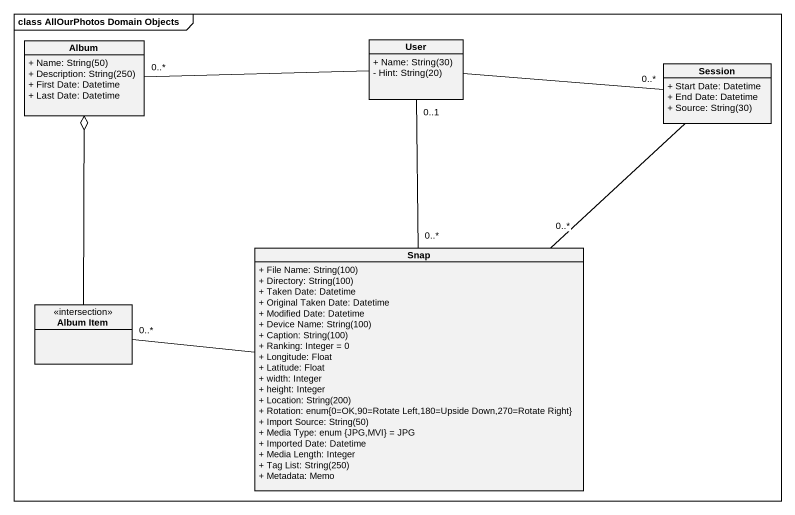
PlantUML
@startuml
mainframe class AllOurPhotos Domain Objects
hide circle
hide empty members
skinparam classAttributeIconSize 0
class Album {
  {field} + Name: String(50)
  {field} + Description: String(250)
  + First Date: Datetime
  + Last Date: Datetime
}
class User {
  {field} + Name: String(30)
  {field} - Hint: String(20)
}
class Session {
  + Start Date: Datetime
  + End Date: Datetime
  {field} + Source: String(30)
}
class Snap {
  {field} + File Name: String(100)
  {field} + Directory: String(100)
  + Taken Date: Datetime
  + Original Taken Date: Datetime
  + Modified Date: Datetime
  {field} + Device Name: String(100)
  {field} + Caption: String(100)
  + Ranking: Integer = 0
  + Longitude: Float
  + Latitude: Float
  + width: Integer
  + height: Integer
  {field} + Location: String(200)
  + Rotation: enum{0=OK,90=Rotate Left,180=Upside Down,270=Rotate Right}
  {field} + Import Source: String(50)
  + Media Type: enum {JPG,MVI} = JPG
  + Imported Date: Datetime
  + Media Length: Integer
  {field} + Tag List: String(250)
  + Metadata: Memo
}
class "Album Item" as Album_Item <<intersection>>
Album "0..*" -right- User
Session "0..*" -left- User
Snap "0..*" -up- "0..1" User
Snap "0..*" -up- Session
Snap -left- "0..*" Album_Item
Album_Item -up-o Album
@enduml
